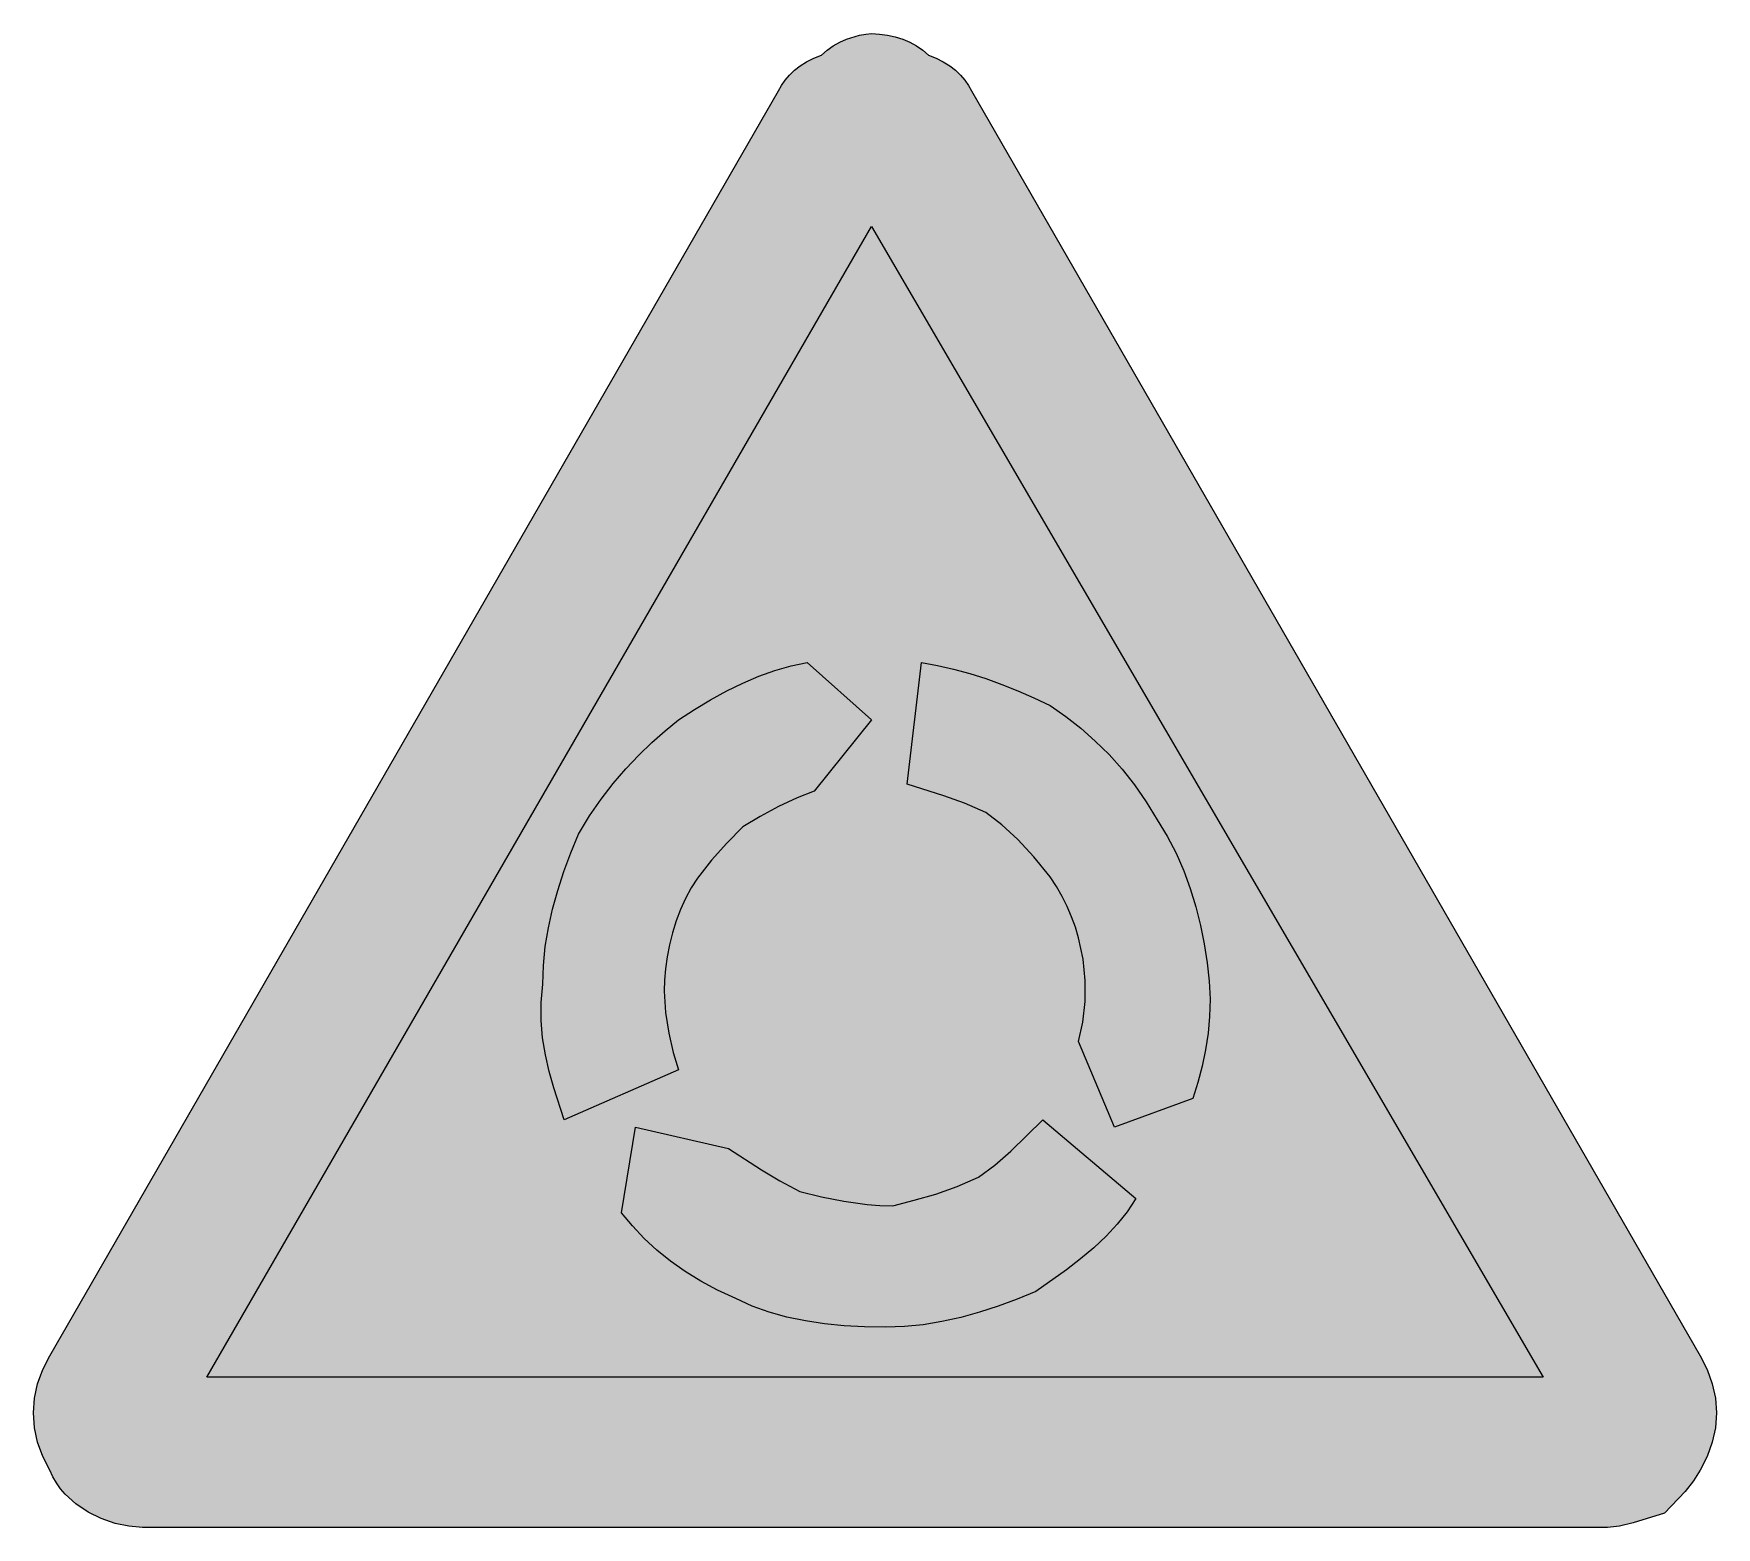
# Model space of a CAD drawing. Header units: metres. Extents: x 143 to 425, y 10 to 261.
import ezdxf

# ---------------------------------------------------------------- set-up
doc = ezdxf.new("R2010")
doc.units = ezdxf.units.M
for name, color, linetype, true_color in [('FILL_BLACK_000000', 7, 'Continuous', 0x000000), ('FILL_RED_FF0000', 7, 'Continuous', 0xff0000), ('FILL_WHITE_FFFFFF', 7, 'Continuous', 0xffffff)]:
    doc.layers.add(name, color=color, linetype=linetype, true_color=true_color)

msp = doc.modelspace()

# ---------------------------------------------------------------- hatches: boundary and pattern name
at = {"layer": 'FILL_BLACK_000000', "true_color": 0x000000}
h = msp.add_hatch(color=7, dxfattribs=at)
h.dxf.hatch_style = 1
h.paths.add_polyline_path([(230.01, 84.14), (229.24, 86.88), (228.6, 89.67), (228.13, 92.51), (227.87, 95.43), (227.86, 98.42), (228.15, 101.52), (228.26, 104.67), (228.58, 107.82), (229.1, 110.97), (229.8, 114.12), (230.67, 117.27), (231.69, 120.42), (232.86, 123.57), (234.15, 126.72), (236, 129.76), (237.96, 132.59), (239.99, 135.22), (242.1, 137.67), (244.26, 139.95), (246.47, 142.08), (248.7, 144.06), (250.95, 145.92), (253.65, 147.66), (256.35, 149.28), (259.05, 150.75), (261.75, 152.07), (264.45, 153.22), (267.15, 154.19), (269.85, 154.96), (272.55, 155.52), (283.35, 145.92), (273.75, 133.92), (270.86, 132.81), (267.75, 131.37), (264.64, 129.7), (261.75, 127.92), (259.07, 125.2), (256.5, 122.37), (254.16, 119.31), (253.1, 117.67), (252.15, 115.92), (251.31, 114.07), (250.58, 112.13), (249.96, 110.14), (249.45, 108.12), (249.06, 106.1), (248.77, 104.11), (248.61, 102.17), (248.55, 100.32), (248.76, 96.74), (249.3, 93.27), (250.07, 90.03), (250.95, 87.12), (231.75, 78.72), (230.01, 84.14)])
h = msp.add_hatch(color=7, dxfattribs=at)
h.dxf.hatch_style = 1
h.paths.add_polyline_path([(318.88, 95.17), (319.26, 98.59), (319.27, 102.13), (318.9, 105.72), (318.14, 109.31), (317.61, 111.09), (316.97, 112.84), (316.23, 114.57), (315.38, 116.27), (314.42, 117.92), (313.35, 119.52), (310.65, 122.89), (307.95, 125.82), (305.25, 128.29), (302.55, 130.32), (298.97, 131.91), (295.5, 133.17), (289.35, 135.12), (291.75, 155.52), (294.45, 155.01), (297.15, 154.39), (299.85, 153.66), (302.55, 152.82), (305.25, 151.86), (307.95, 150.79), (310.65, 149.61), (313.35, 148.32), (315.99, 146.46), (318.52, 144.48), (320.94, 142.35), (323.25, 140.07), (325.44, 137.62), (327.52, 134.99), (329.49, 132.16), (331.35, 129.12), (333.04, 126.37), (334.52, 123.51), (335.8, 120.58), (336.9, 117.57), (337.83, 114.51), (338.61, 111.4), (339.24, 108.27), (339.75, 105.12), (340.09, 102.02), (340.22, 99.03), (340.15, 96.11), (339.9, 93.27), (339.48, 90.48), (338.91, 87.74), (338.19, 85.02), (337.35, 82.32), (324.15, 77.52), (318.15, 91.92), (318.88, 95.17)])
h = msp.add_hatch(color=7, dxfattribs=at)
h.dxf.hatch_style = 1
h.paths.add_polyline_path([(259.35, 73.92), (264.9, 70.32), (267.96, 68.52), (271.35, 66.72), (274.97, 65.84), (278.7, 65.07), (282.66, 64.53), (284.75, 64.37), (286.95, 64.32), (290.55, 65.24), (294.15, 66.27), (297.75, 67.53), (301.35, 69.12), (304.05, 71.13), (306.75, 73.47), (312.15, 78.72), (327.75, 65.52), (326.29, 63.32), (324.62, 61.23), (322.75, 59.21), (320.7, 57.27), (318.48, 55.38), (316.11, 53.54), (310.95, 49.92), (307.8, 48.63), (304.65, 47.46), (301.5, 46.44), (298.35, 45.57), (295.2, 44.87), (292.05, 44.35), (288.9, 44.03), (285.75, 43.92), (282.21, 43.98), (278.77, 44.16), (275.46, 44.49), (272.25, 44.97), (269.16, 45.62), (266.18, 46.45), (263.31, 47.48), (260.55, 48.72), (257.51, 50.13), (254.68, 51.64), (252.05, 53.28), (249.6, 55.02), (247.32, 56.88), (245.19, 58.84), (243.21, 60.93), (241.35, 63.12), (243.75, 77.52), (259.35, 73.92)])
at = {"layer": 'FILL_RED_FF0000', "true_color": 0xff0000}
h = msp.add_hatch(color=7, dxfattribs=at)
h.dxf.hatch_style = 1
h.paths.add_polyline_path([(267.75, 251.52), (268.26, 252.42), (268.87, 253.3), (269.61, 254.16), (270.45, 254.97), (271.41, 255.73), (272.47, 256.41), (273.66, 257.02), (274.95, 257.52), (275.9, 258.36), (276.94, 259.09), (278.03, 259.71), (279.15, 260.22), (281.36, 260.89), (282.4, 261.06), (283.35, 261.12), (284.7, 261.06), (286.03, 260.89), (287.34, 260.61), (288.6, 260.22), (289.81, 259.71), (290.94, 259.09), (292, 258.36), (292.95, 257.52), (294.24, 257.02), (295.42, 256.41), (296.49, 255.73), (297.45, 254.97), (298.29, 254.16), (299.02, 253.3), (299.64, 252.42), (300.15, 251.52), (422.55, 39.12), (423.73, 36.82), (424.57, 34.43), (425.08, 31.99), (425.25, 29.52), (425.08, 27.05), (424.57, 24.61), (423.73, 22.22), (422.55, 19.92), (421.44, 18.12), (420, 16.32), (416.55, 12.72), (411.3, 11.07), (408.96, 10.53), (406.95, 10.32), (160.95, 10.32), (158.66, 10.49), (156.32, 10.98), (154.01, 11.78), (151.8, 12.87), (149.76, 14.25), (147.96, 15.89), (147.17, 16.81), (146.46, 17.78), (145.85, 18.82), (145.35, 19.92), (144.17, 22.22), (143.32, 24.61), (142.82, 27.05), (142.65, 29.52), (142.82, 31.99), (143.32, 34.43), (144.17, 36.82), (145.35, 39.12), (267.75, 251.52)])
at = {"layer": 'FILL_WHITE_FFFFFF', "true_color": 0xffffff}
h = msp.add_hatch(color=7, dxfattribs=at)
h.dxf.hatch_style = 1
h.paths.add_polyline_path([(171.75, 35.52), (283.35, 228.72), (396.15, 35.52), (171.75, 35.52)])

# ---------------------------------------------------------------- linework, layer by layer
at = {"layer": 'FILL_BLACK_000000', "lineweight": 0, "true_color": 0x000000}
for points in [[(230.01, 84.14), (229.24, 86.88), (228.6, 89.67), (228.13, 92.51), (227.87, 95.43), (227.86, 98.42), (228.15, 101.52), (228.26, 104.67), (228.58, 107.82), (229.1, 110.97), (229.8, 114.12), (230.67, 117.27), (231.69, 120.42), (232.86, 123.57), (234.15, 126.72), (236, 129.76), (237.96, 132.59), (239.99, 135.22), (242.1, 137.67), (244.26, 139.95), (246.47, 142.08), (248.7, 144.06), (250.95, 145.92), (253.65, 147.66), (256.35, 149.28), (259.05, 150.75), (261.75, 152.07), (264.45, 153.22), (267.15, 154.19), (269.85, 154.96), (272.55, 155.52), (283.35, 145.92), (273.75, 133.92), (270.86, 132.81), (267.75, 131.37), (264.64, 129.7), (261.75, 127.92), (259.07, 125.2), (256.5, 122.37), (254.16, 119.31), (253.1, 117.67), (252.15, 115.92), (251.31, 114.07), (250.58, 112.13), (249.96, 110.14), (249.45, 108.12), (249.06, 106.1), (248.77, 104.11), (248.61, 102.17), (248.55, 100.32), (248.76, 96.74), (249.3, 93.27), (250.07, 90.03), (250.95, 87.12), (231.75, 78.72)], [(318.88, 95.17), (319.26, 98.59), (319.27, 102.13), (318.9, 105.72), (318.14, 109.31), (317.61, 111.09), (316.97, 112.84), (316.23, 114.57), (315.38, 116.27), (314.42, 117.92), (313.35, 119.52), (310.65, 122.89), (307.95, 125.82), (305.25, 128.29), (302.55, 130.32), (298.97, 131.91), (295.5, 133.17), (289.35, 135.12), (291.75, 155.52), (294.45, 155.01), (297.15, 154.39), (299.85, 153.66), (302.55, 152.82), (305.25, 151.86), (307.95, 150.79), (310.65, 149.61), (313.35, 148.32), (315.99, 146.46), (318.52, 144.48), (320.94, 142.35), (323.25, 140.07), (325.44, 137.62), (327.52, 134.99), (329.49, 132.16), (331.35, 129.12), (333.04, 126.37), (334.52, 123.51), (335.8, 120.58), (336.9, 117.57), (337.83, 114.51), (338.61, 111.4), (339.24, 108.27), (339.75, 105.12), (340.09, 102.02), (340.22, 99.03), (340.15, 96.11), (339.9, 93.27), (339.48, 90.48), (338.91, 87.74), (338.19, 85.02), (337.35, 82.32), (324.15, 77.52), (318.15, 91.92)], [(259.35, 73.92), (264.9, 70.32), (267.96, 68.52), (271.35, 66.72), (274.97, 65.84), (278.7, 65.07), (282.66, 64.53), (284.75, 64.37), (286.95, 64.32), (290.55, 65.24), (294.15, 66.27), (297.75, 67.53), (301.35, 69.12), (304.05, 71.13), (306.75, 73.47), (312.15, 78.72), (327.75, 65.52), (326.29, 63.32), (324.62, 61.23), (322.75, 59.21), (320.7, 57.27), (318.48, 55.38), (316.11, 53.54), (310.95, 49.92), (307.8, 48.63), (304.65, 47.46), (301.5, 46.44), (298.35, 45.57), (295.2, 44.87), (292.05, 44.35), (288.9, 44.03), (285.75, 43.92), (282.21, 43.98), (278.77, 44.16), (275.46, 44.49), (272.25, 44.97), (269.16, 45.62), (266.18, 46.45), (263.31, 47.48), (260.55, 48.72), (257.51, 50.13), (254.68, 51.64), (252.05, 53.28), (249.6, 55.02), (247.32, 56.88), (245.19, 58.84), (243.21, 60.93), (241.35, 63.12), (243.75, 77.52)]]:
    msp.add_lwpolyline(points, close=True, dxfattribs=at)
at = {"layer": 'FILL_RED_FF0000', "lineweight": 0, "true_color": 0xff0000}
msp.add_lwpolyline([(267.75, 251.52), (268.26, 252.42), (268.87, 253.3), (269.61, 254.16), (270.45, 254.97), (271.41, 255.73), (272.47, 256.41), (273.66, 257.02), (274.95, 257.52), (275.9, 258.36), (276.94, 259.09), (278.03, 259.71), (279.15, 260.22), (281.36, 260.89), (282.4, 261.06), (283.35, 261.12), (284.7, 261.06), (286.03, 260.89), (287.34, 260.61), (288.6, 260.22), (289.81, 259.71), (290.94, 259.09), (292, 258.36), (292.95, 257.52), (294.24, 257.02), (295.42, 256.41), (296.49, 255.73), (297.45, 254.97), (298.29, 254.16), (299.02, 253.3), (299.64, 252.42), (300.15, 251.52), (422.55, 39.12), (423.73, 36.82), (424.57, 34.43), (425.08, 31.99), (425.25, 29.52), (425.08, 27.05), (424.57, 24.61), (423.73, 22.22), (422.55, 19.92), (421.44, 18.12), (420, 16.32), (416.55, 12.72), (411.3, 11.07), (408.96, 10.53), (406.95, 10.32), (160.95, 10.32), (158.66, 10.49), (156.32, 10.98), (154.01, 11.78), (151.8, 12.87), (149.76, 14.25), (147.96, 15.89), (147.17, 16.81), (146.46, 17.78), (145.85, 18.82), (145.35, 19.92), (144.17, 22.22), (143.32, 24.61), (142.82, 27.05), (142.65, 29.52), (142.82, 31.99), (143.32, 34.43), (144.17, 36.82), (145.35, 39.12)], close=True, dxfattribs=at)
at = {"layer": 'FILL_WHITE_FFFFFF', "lineweight": 0, "true_color": 0xff0000}
msp.add_lwpolyline([(171.75, 35.52), (283.35, 228.72), (396.15, 35.52)], close=True, dxfattribs=at)

doc.saveas('drawing.dxf')
